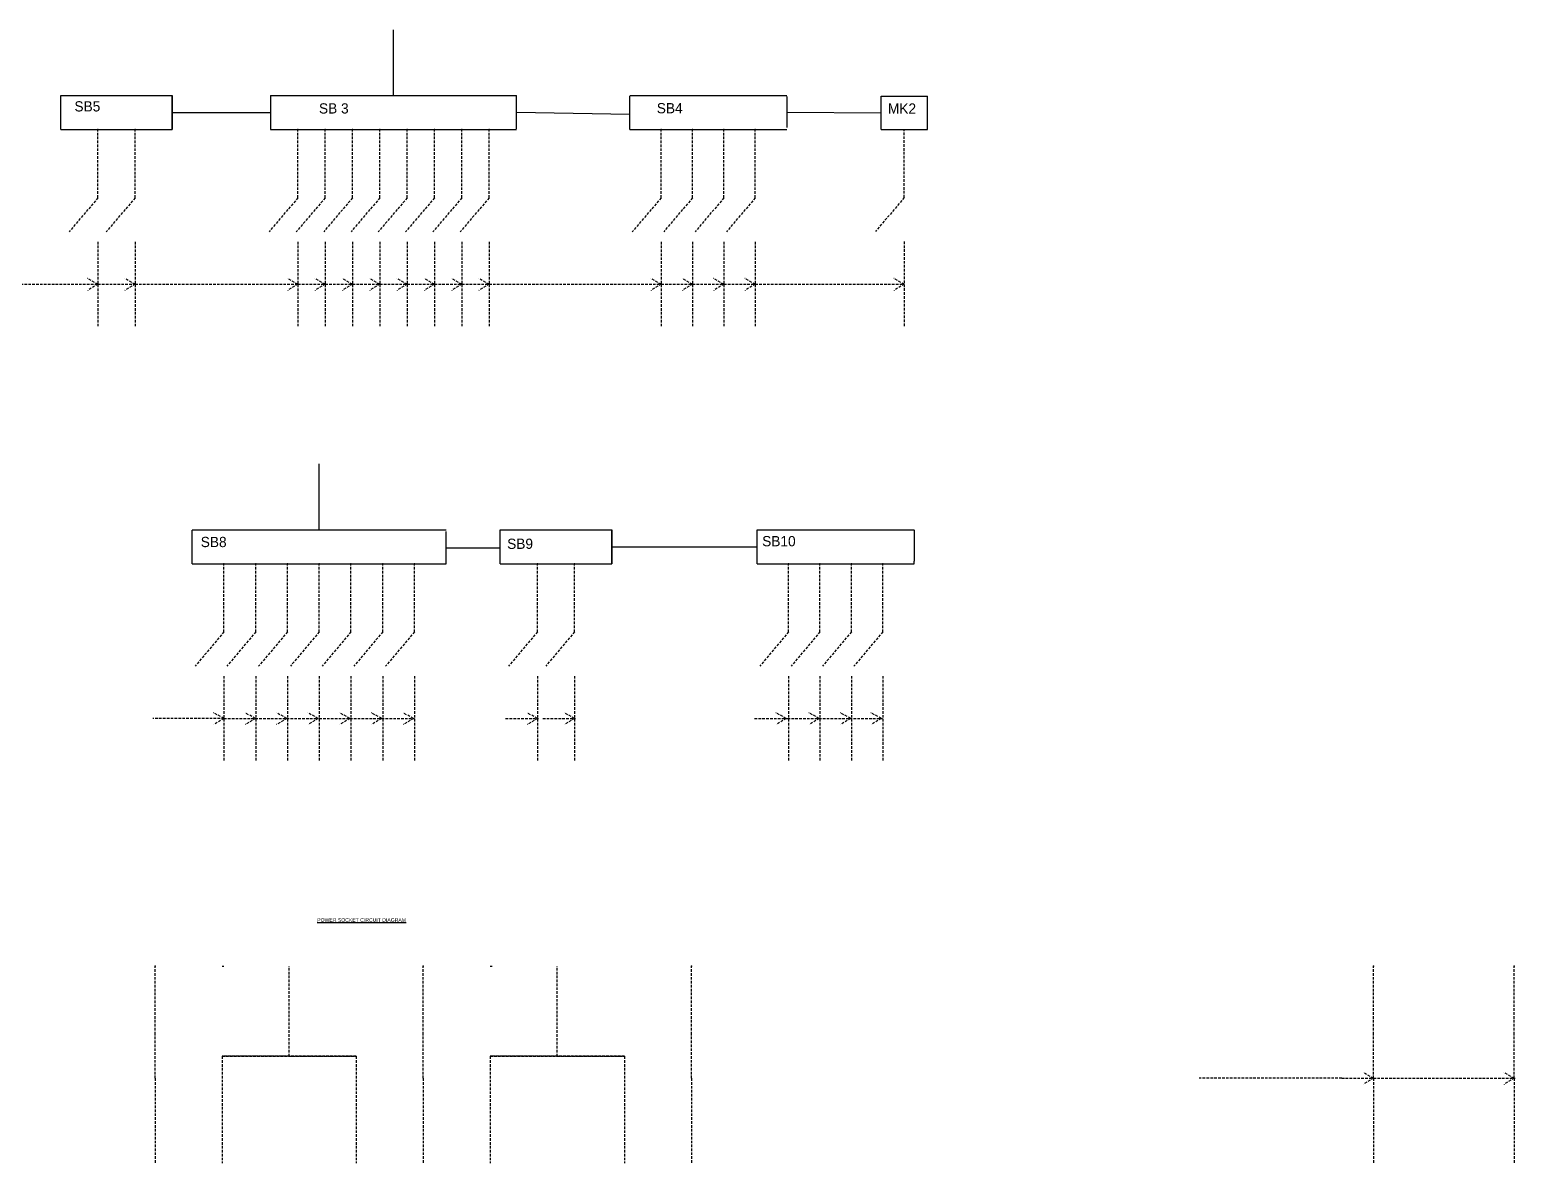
# Model space of a CAD drawing. Header units: inches. Extents: x 1479 to 9982, y -1510 to 1561.
# Drawn here: x 6355 to 9982, y -1510 to 1258 of the extents above; entities that cross this region are included whole.
import ezdxf

# ---------------------------------------------------------------- set-up
doc = ezdxf.new("R2010")
doc.units = ezdxf.units.IN
doc.linetypes.add('DASHED2', pattern=[9.525, 6.35, -3.175])
doc.layers.add('Things', color=20, linetype='Continuous')
doc.layers.add('Wiring', color=5, linetype='DASHED2')

msp = doc.modelspace()

# ---------------------------------------------------------------- linework, layer by layer
at = {"layer": 'Things'}
for p, q in [((7243, 1097.3), (7243, 1257.9)), ((6430.6, 1097.3), (6702.8, 1097.3)), ((6430.6, 1014), (6430.6, 1097.3)), ((6430.6, 1097.3), (6430.6, 1097.3)), ((6702.8, 1014), (6702.8, 1097.3)), ((6702.8, 1097.3), (6702.8, 1097.3)), ((6702.8, 1097.3), (6702.8, 1014)), ((6702.8, 1097.3), (6702.8, 1097.3)), ((6702.8, 1097.3), (6702.8, 1014)), ((6702.8, 1014), (6702.8, 1097.3)), ((6702.8, 1097.3), (6702.8, 1014)), ((6702.8, 1097.3), (6702.8, 1014)), ((6702.8, 1097.3), (6702.8, 1014)), ((6942.8, 1097.3), (6942.8, 1014)), ((6942.8, 1097.3), (7543.2, 1097.3)), ((7543.2, 1015.7), (7543.2, 1097.3)), ((7819.9, 1097.3), (8203, 1097.3)), ((7819.9, 1014), (7819.9, 1095.8)), ((8203, 1094.6), (8203, 1019.3)), ((8433.7, 1095.8), (8546.7, 1095.8)), ((8433.7, 1014.6), (8433.7, 1095.8)), ((8546.7, 1014.6), (8546.7, 1095.8)), ((6702.8, 1055.6), (6942.8, 1055.6)), ((7543.2, 1056.5), (7819.9, 1052.1)), ((8203, 1056.9), (8433.7, 1055.2)), ((6430.6, 1014), (6702.8, 1014)), ((6430.6, 1014), (6430.6, 1014)), ((6430.6, 1014), (6702.8, 1014)), ((6942.8, 1014), (7543.2, 1014)), ((7377.4, 1014), (7377.4, 1014)), ((7819.9, 1014), (8203, 1014)), ((8433.7, 1014.6), (8546.7, 1014.6)), ((7061.6, 37), (7061.6, 197.7)), ((6751.6, 37), (7371.7, 37)), ((7503.6, 37), (7775.7, 37)), ((7503.6, -46.3), (7503.6, 37)), ((7503.6, 37), (7503.6, 37)), ((7503.6, 37), (7775.7, 37)), ((7775.7, -46.3), (7775.7, 37)), ((7775.7, 37), (7775.7, 37)), ((7775.7, 37), (7775.7, -46.3)), ((7775.7, 37), (7775.7, 37)), ((7775.7, 37), (7775.7, -46.3)), ((7775.7, -46.3), (7775.7, 37)), ((7775.7, 37), (7775.7, -46.3)), ((7775.7, 37), (7775.7, -46.3)), ((7775.7, 37), (7775.7, -46.3)), ((8131, -46.3), (8131, 37)), ((8131, 37), (8514.1, 37)), ((8514.1, 35.8), (8514.1, 37)), ((6751.6, -40.3), (6751.6, 35.9)), ((7371.7, -46.4), (7371.7, 32.9)), ((8514.1, 35.8), (8514.1, -39.5)), ((7371.7, -6.8), (7503.6, -6.8)), ((7775.7, -4.6), (8131, -4.6)), ((6751.6, -46.3), (6751.6, -40.3)), ((6751.6, -46.3), (7371.7, -46.3)), ((7503.6, -46.3), (7503.6, -46.3)), ((7503.6, -46.3), (7775.7, -46.3)), ((8131, -46.3), (8514.1, -46.3)), ((8514.1, -46.3), (8514.1, -39.5))]:
    msp.add_line(p, q, dxfattribs=at)
for p in [(6521.4, 1014), (6612.1, 1014), (7009.5, 1014), (7076.2, 1014), (7142.9, 1014), (7209.7, 1014), (7276.4, 1014), (7343.1, 1014), (7409.8, 1014), (7476.5, 1014), (7896.5, 1014), (7973.1, 1014), (8049.7, 1014), (8126.4, 1014), (6829.1, -46.3), (6906.6, -46.3), (6984.1, -46.3), (7061.6, -46.3), (7139.1, -46.3), (7216.6, -46.3), (7294.1, -46.3), (7594.3, -46.3), (7685, -46.3), (8207.6, -46.3), (8284.2, -46.3), (8360.9, -46.3), (8437.5, -46.3), (6660.7, -1028.6), (7315.5, -1028.6), (7315.5, -1028.6), (7970.3, -1028.6), (7970.3, -1028.6), (9635.7, -1028.6), (9635.7, -1028.6), (9979.3, -1028.6), (9979.3, -1028.6)]:
    msp.add_point(p, dxfattribs=at)
at = {"layer": 'Wiring'}
for p, q in [((6521.4, 847.6), (6521.4, 1014)), ((6612.1, 847.6), (6612.1, 1014)), ((7009.5, 847.6), (7009.5, 1014)), ((7076.2, 847.6), (7076.2, 1014)), ((7142.9, 847.6), (7142.9, 1014)), ((7209.7, 847.6), (7209.7, 1014)), ((7276.4, 847.6), (7276.4, 1014)), ((7343.1, 847.6), (7343.1, 1014)), ((7409.8, 847.6), (7409.8, 1014)), ((7476.5, 847.6), (7476.5, 1014)), ((7896.5, 847.6), (7896.5, 1014)), ((7973.1, 847.6), (7973.1, 1014)), ((8049.7, 847.6), (8049.7, 1014)), ((8126.4, 847.6), (8126.4, 1014)), ((8490.2, 848.3), (8490.2, 1014.6)), ((6521.4, 847.6), (6450.9, 764.5)), ((6612.1, 847.6), (6541.6, 764.5)), ((7009.5, 847.6), (6939, 764.5)), ((7076.2, 847.6), (7005.7, 764.5)), ((7142.9, 847.6), (7072.5, 764.5)), ((7209.7, 847.6), (7139.2, 764.5)), ((7276.4, 847.6), (7205.9, 764.5)), ((7343.1, 847.6), (7272.6, 764.5)), ((7409.8, 847.6), (7339.3, 764.5)), ((7476.5, 847.6), (7406, 764.5)), ((7896.5, 847.6), (7826, 764.5)), ((7973.1, 847.6), (7902.6, 764.5)), ((8049.7, 847.6), (7979.3, 764.5)), ((8126.4, 847.6), (8055.9, 764.5)), ((8490.2, 848.3), (8419.7, 765.1)), ((6521.4, 740.2), (6521.4, 532.6)), ((6612.1, 740.2), (6612.1, 532.6)), ((7009.5, 740.2), (7009.5, 532.6)), ((7076.2, 740.2), (7076.2, 532.6)), ((7142.9, 740.2), (7142.9, 532.6)), ((7209.7, 740.2), (7209.7, 532.6)), ((7276.4, 740.2), (7276.4, 532.6)), ((7343.1, 740.2), (7343.1, 532.6)), ((7409.8, 740.2), (7409.8, 532.6)), ((7476.5, 740.2), (7476.5, 532.6)), ((7896.5, 740.2), (7896.5, 532.6)), ((7973.1, 740.2), (7973.1, 532.6)), ((8049.7, 740.2), (8049.7, 532.6)), ((8126.4, 740.2), (8126.4, 532.6)), ((8490.2, 740.8), (8490.2, 533.3)), ((5970.4, 636.4), (6521.4, 636.4)), ((6521.4, 636.4), (6496, 650.4)), ((6521.4, 636.4), (6496.6, 621.5)), ((6521.4, 636.4), (6612.1, 636.4)), ((6612.1, 636.4), (6586.8, 650.4)), ((6612.1, 636.4), (6587.3, 621.5)), ((6612.1, 636.4), (7009.5, 636.4)), ((7009.5, 636.4), (6984.2, 650.4)), ((7009.5, 636.4), (6984.7, 621.5)), ((7009.5, 636.4), (7076.2, 636.4)), ((7076.2, 636.4), (7050.9, 650.4)), ((7076.2, 636.4), (7051.4, 621.5)), ((7076.2, 636.4), (7142.9, 636.4)), ((7142.9, 636.4), (7117.6, 650.4)), ((7142.9, 636.4), (7118.1, 621.5)), ((7142.9, 636.4), (7209.7, 636.4)), ((7209.7, 636.4), (7184.3, 650.4)), ((7209.7, 636.4), (7184.9, 621.5)), ((7209.7, 636.4), (7276.4, 636.4)), ((7276.4, 636.4), (7251, 650.4)), ((7276.4, 636.4), (7251.6, 621.5)), ((7276.4, 636.4), (7343.1, 636.4)), ((7343.1, 636.4), (7317.8, 650.4)), ((7343.1, 636.4), (7318.3, 621.5)), ((7343.1, 636.4), (7409.8, 636.4)), ((7409.8, 636.4), (7384.5, 650.4)), ((7409.8, 636.4), (7385, 621.5)), ((7409.8, 636.4), (7476.5, 636.4)), ((7476.5, 636.4), (7451.2, 650.4)), ((7476.5, 636.4), (7451.7, 621.5)), ((7476.5, 636.4), (7896.5, 636.4)), ((7896.5, 636.4), (7871.2, 650.4)), ((7896.5, 636.4), (7871.7, 621.5)), ((7896.5, 636.4), (7973.1, 636.4)), ((7973.1, 636.4), (7947.8, 650.4)), ((7973.1, 636.4), (7948.3, 621.5)), ((7973.1, 636.4), (8049.7, 636.4)), ((8049.7, 636.4), (8024.4, 650.4)), ((8049.7, 636.4), (8025, 621.5)), ((8049.7, 636.4), (8126.4, 636.4)), ((8126.4, 636.4), (8101, 650.4)), ((8126.4, 636.4), (8101.6, 621.5)), ((8126.4, 636.4), (8490.2, 636.4)), ((8490.2, 636.4), (8464.9, 650.4)), ((8490.2, 636.4), (8465.4, 621.5)), ((6829.1, -212.6), (6829.1, -46.3)), ((6906.6, -212.6), (6906.6, -46.3)), ((6984.1, -212.6), (6984.1, -46.3)), ((7061.6, -212.6), (7061.6, -46.3)), ((7139.1, -212.6), (7139.1, -46.3)), ((7216.6, -212.6), (7216.6, -46.3)), ((7294.1, -212.6), (7294.1, -46.3)), ((7594.3, -212.6), (7594.3, -46.3)), ((7685, -212.6), (7685, -46.3)), ((8207.6, -212.6), (8207.6, -46.3)), ((8284.2, -212.6), (8284.2, -46.3)), ((8360.9, -212.6), (8360.9, -46.3)), ((8437.5, -212.6), (8437.5, -46.3)), ((6829.1, -212.6), (6758.6, -295.8)), ((6906.6, -212.6), (6836.1, -295.8)), ((6984.1, -212.6), (6913.6, -295.8)), ((7061.6, -212.6), (6991.1, -295.8)), ((7139.1, -212.6), (7068.6, -295.8)), ((7216.6, -212.6), (7146.2, -295.8)), ((7294.1, -212.6), (7223.7, -295.8)), ((7594.3, -212.6), (7523.8, -295.8)), ((7685, -212.6), (7614.5, -295.8)), ((8207.6, -212.6), (8137.1, -295.8)), ((8284.2, -212.6), (8213.8, -295.8)), ((8360.9, -212.6), (8290.4, -295.8)), ((8437.5, -212.6), (8367, -295.8)), ((6829.1, -320.1), (6829.1, -527.6)), ((6906.6, -320.1), (6906.6, -527.6)), ((6984.1, -320.1), (6984.1, -527.6)), ((7061.6, -320.1), (7061.6, -527.6)), ((7139.1, -320.1), (7139.1, -527.6)), ((7216.6, -320.1), (7216.6, -527.6)), ((7294.1, -320.1), (7294.1, -527.6)), ((7594.3, -320.1), (7594.3, -527.6)), ((7685, -320.1), (7685, -527.6)), ((8207.6, -320.1), (8207.6, -527.6)), ((8284.2, -320.1), (8284.2, -527.6)), ((8360.9, -320.1), (8360.9, -527.6)), ((8437.5, -320.1), (8437.5, -527.6)), ((6829.1, -423.8), (6655.7, -423.8)), ((6829.1, -423.8), (6803.8, -409.8)), ((6829.1, -423.8), (6804.3, -438.8)), ((6829.1, -423.8), (6905.7, -423.8)), ((6905.7, -423.8), (6880.4, -409.8)), ((6905.7, -423.8), (6880.9, -438.8)), ((6905.7, -423.8), (7059, -423.8)), ((6982.4, -423.8), (6957, -409.8)), ((6982.4, -423.8), (6957.6, -438.8)), ((7059, -423.8), (7033.7, -409.8)), ((7059, -423.8), (7034.2, -438.8)), ((7061.6, -423.8), (7136.5, -423.8)), ((7136.5, -423.8), (7111.2, -409.8)), ((7136.5, -423.8), (7111.7, -438.8)), ((7136.5, -423.8), (7214, -423.8)), ((7214, -423.8), (7188.7, -409.8)), ((7214, -423.8), (7189.2, -438.8)), ((7214, -423.8), (7294.1, -423.8)), ((7291.5, -423.8), (7266.2, -409.8)), ((7291.5, -423.8), (7266.7, -438.8)), ((7516.8, -423.8), (7597, -423.8)), ((7594.3, -423.8), (7569, -409.8)), ((7594.3, -423.8), (7569.5, -438.8)), ((7607.5, -423.8), (7687.7, -423.8)), ((7685, -423.8), (7659.7, -409.8)), ((7685, -423.8), (7660.2, -438.8)), ((8124.4, -423.8), (8204.5, -423.8)), ((8201.9, -423.8), (8176.6, -409.8)), ((8201.9, -423.8), (8177.1, -438.8)), ((8205, -423.8), (8285.1, -423.8)), ((8282.5, -423.8), (8257.2, -409.8)), ((8282.5, -423.8), (8257.7, -438.8)), ((8281.6, -423.8), (8361.8, -423.8)), ((8359.1, -423.8), (8333.8, -409.8)), ((8359.1, -423.8), (8334.3, -438.8)), ((8356.5, -423.8), (8436.6, -423.8)), ((8434, -423.8), (8408.6, -409.8)), ((8434, -423.8), (8409.2, -438.8)), ((6660.7, -1194.9), (6660.7, -1028.6)), ((6824.4, -1028.6), (6829.1, -1028.6)), ((6988.1, -1248.6), (6988.1, -1028.6)), ((7315.5, -1194.9), (7315.5, -1028.6)), ((7479.2, -1028.6), (7483.9, -1028.6)), ((7642.9, -1248.6), (7642.9, -1028.6)), ((7970.3, -1194.9), (7970.3, -1028.6)), ((9635.7, -1194.9), (9635.7, -1028.6)), ((9979.3, -1194.9), (9979.3, -1028.6)), ((6660.7, -1302.3), (6660.7, -1194.9)), ((7315.5, -1302.3), (7315.5, -1194.9)), ((7970.3, -1302.3), (7970.3, -1194.9)), ((9635.7, -1302.3), (9635.7, -1194.9)), ((9979.3, -1302.3), (9979.3, -1194.9)), ((6824.4, -1248.6), (7151.8, -1248.6)), ((6988.1, -1248.6), (6824.4, -1248.6)), ((6824.4, -1248.6), (6824.4, -1509.9)), ((7151.8, -1248.6), (6824.4, -1248.6)), ((6824.4, -1248.6), (6988.1, -1248.6)), ((6988.1, -1248.6), (7151.8, -1248.6)), ((7151.8, -1248.6), (7151.8, -1509.9)), ((7479.2, -1248.6), (7806.6, -1248.6)), ((7642.9, -1248.6), (7479.2, -1248.6)), ((7479.2, -1248.6), (7479.2, -1509.9)), ((7806.6, -1248.6), (7479.2, -1248.6)), ((7479.2, -1248.6), (7642.9, -1248.6)), ((7642.9, -1248.6), (7806.6, -1248.6)), ((7806.6, -1248.6), (7806.6, -1509.9)), ((6660.7, -1302.3), (6660.7, -1509.9)), ((7315.5, -1302.3), (7315.5, -1509.9)), ((7970.3, -1302.3), (7970.3, -1509.9)), ((9558.2, -1302.3), (9210.4, -1302.3)), ((9558.2, -1302.3), (9638.4, -1302.3)), ((9635.7, -1302.3), (9610.4, -1288.3)), ((9635.7, -1302.3), (9611, -1317.3)), ((9635.7, -1302.3), (9635.7, -1509.9)), ((9635.7, -1302.3), (9901.8, -1302.3)), ((9901.8, -1302.3), (9981.9, -1302.3)), ((9979.3, -1302.3), (9953.9, -1288.3)), ((9979.3, -1302.3), (9954.5, -1317.3)), ((9979.3, -1302.3), (9979.3, -1509.9))]:
    msp.add_line(p, q, dxfattribs=at)

# ---------------------------------------------------------------- texts
at = {"layer": 'Wiring', "attachment_point": 1}
for s, insert, char_height, width in [('SB5', (6463.9, 1083.3), 25, 207.69), ('SB 3', (7061, 1078.3), 25, 358.007), ('SB4', (7885.8, 1078.8), 25, 262.087), ('MK2', (8450.1, 1077.9), 25, 87.755), ('SB8', (6772.3, 19.6), 25, 577.107), ('SB9', (7520.4, 15.3), 25, 231.731), ('SB10', (8143.1, 21.6), 25, 361.358), ('{\\LPOWER SOCKET CIRCUIT DIAGRAM}', (7056.7, -911.4), 9, 1263.092)]:
    msp.add_mtext(s, dxfattribs=dict(at, insert=insert, char_height=char_height, width=width))

doc.saveas('drawing.dxf')
